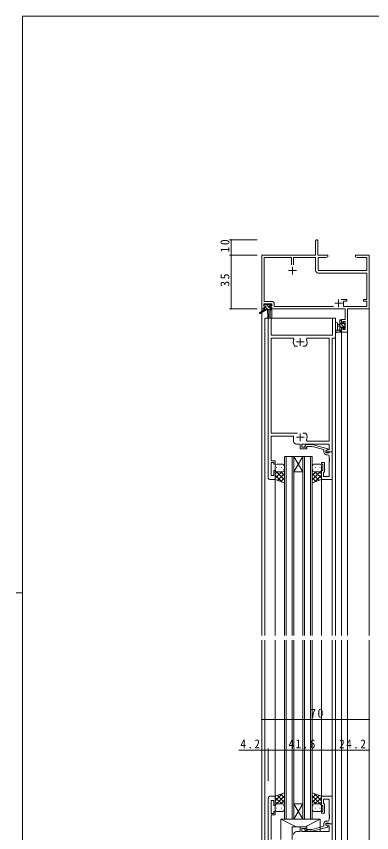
# Model space of a CAD drawing. Units: millimetres, scale not verified. Extents: x -841 to 292, y -594 to 212.
# Drawn here: x -841 to -610, y -323 to 208 of the extents above; entities that cross this region are included whole.
import ezdxf

# ---------------------------------------------------------------- set-up
doc = ezdxf.new("R2010")
doc.units = ezdxf.units.MM
doc.header["$LTSCALE"] = 2
for name, color, linetype, lineweight in [('0-1_YKK_ZWAK', 7, 'Continuous', 9), ('0-3_YKK_11', 7, 'Continuous', 9), ('0-4_YKK_12', 2, 'Continuous', 9), ('0-5_YKK_13', 4, 'Continuous', 9), ('0-6_YKK_D', 6, 'Continuous', 9)]:
    doc.layers.add(name, color=color, linetype=linetype, lineweight=lineweight)
doc.styles.add('ＭＳ ゴシック', font='')
doc.styles.get('ＭＳ ゴシック').set_extended_font_data('MS Gothic')

msp = doc.modelspace()

# ---------------------------------------------------------------- linework, layer by layer
at = {"layer": '0-1_YKK_ZWAK'}
for p, q in [((-837, -541.965), (-837, 208.035)), ((263, 208.035), (-837, 208.035)), ((-841, -166.965), (-837, -166.965))]:
    msp.add_line(p, q, dxfattribs=at)
at = {"layer": '0-3_YKK_11'}
for p, q in [((-646.2, 61.92), (-646.2, 52.67)), ((-644.7, 52.67), (-644.7, 61.92)), ((-681.2, 52.67), (-681.2, 17.67)), ((-646.2, 52.67), (-681.2, 52.67)), ((-679.57, 51.04), (-679.57, 22.6)), ((-661.85, 51.04), (-679.57, 51.04)), ((-661.85, 46.37), (-661.85, 51.04)), ((-661.85, 46.37), (-661.85, 51.04)), ((-638.2, 52.67), (-644.7, 52.67)), ((-644.57, 42.67), (-644.57, 51.04)), ((-644.57, 51.04), (-639.291, 51.04)), ((-611.2, 17.67), (-611.2, 52.67)), ((-663.7, 42.67), (-658.7, 42.67)), ((-661.2, 45.17), (-661.2, 40.17)), ((-612.83, 42.67), (-644.57, 42.67)), ((-612.83, 41.04), (-644.4, 41.04)), ((-679.57, 22.6), (-674.87, 22.6)), ((-633.7, 21.37), (-628.7, 21.37)), ((-631.2, 23.87), (-631.2, 18.87)), ((-679.9, 20.97), (-674.7, 20.97)), ((-674.7, 17.67), (-626.93, 17.67)), ((-673.07, 20.8), (-673.07, 19.3)), ((-673.07, 19.3), (-634.55, 19.3)), ((-627.9, 19.3), (-612.83, 19.3)), ((-626.93, 17.67), (-626.93, 10.77)), ((-625.3, 17.67), (-611.2, 17.67)), ((-625.3, 2.67), (-625.3, 17.67)), ((-677, 11.67), (-675.07, 11.67)), ((-677, -92.33), (-677, 11.67)), ((-675.07, 11.67), (-675.07, 0.67)), ((-635.13, 11.67), (-633.2, 11.67)), ((-635.13, 0.67), (-635.13, 11.67)), ((-633.2, 11.67), (-633.2, -1.33)), ((-675.07, 0.67), (-635.13, 0.67)), ((-675.07, -1.26), (-675.07, -63.13)), ((-660.751, -1.26), (-675.07, -1.26)), ((-660.296, -1.967), (-660.751, -1.26)), ((-658.7, -3.83), (-653.7, -3.83)), ((-656.2, -6.33), (-656.2, -1.33)), ((-651.649, -1.26), (-652.104, -1.967)), ((-637.33, -1.26), (-651.649, -1.26)), ((-637.33, -68.4), (-637.33, -1.26)), ((-635.4, -1.33), (-635.4, -75.33)), ((-633.2, -1.33), (-635.4, -1.33)), ((-659.647, -6.53), (-659.893, -6.402)), ((-657.95, -6.53), (-659.647, -6.53)), ((-652.753, -6.53), (-654.45, -6.53)), ((-652.507, -6.402), (-652.753, -6.53)), ((-675.07, -63.13), (-657.95, -63.13)), ((-656.2, -68.33), (-656.2, -63.33)), ((-654.45, -63.13), (-652.753, -63.13)), ((-654.45, -63.13), (-652.753, -63.13)), ((-652.753, -63.13), (-652.507, -63.259)), ((-675.07, -65.13), (-675.07, -74.372)), ((-660.5, -65.13), (-675.07, -65.13)), ((-660.5, -68.33), (-660.5, -65.13)), ((-658.7, -65.83), (-653.7, -65.83)), ((-652.104, -67.693), (-651.649, -68.4)), ((-651.649, -68.4), (-637.33, -68.4)), ((-656.1, -70.33), (-658.5, -70.33)), ((-656.1, -73.33), (-656.1, -70.33)), ((-651.9, -73.33), (-656.1, -73.33)), ((-655.1, -70.33), (-655.1, -72.33)), ((-637.33, -70.33), (-655.1, -70.33)), ((-655.1, -72.33), (-651.9, -72.33)), ((-653.024, -71.306), (-652.249, -70.53)), ((-652.249, -70.53), (-648.303, -70.53)), ((-651.751, -71.73), (-652.176, -72.154)), ((-651.9, -72.33), (-651.9, -73.33)), ((-648.461, -71.73), (-651.751, -71.73)), ((-640.7, -73.81), (-648.461, -71.73)), ((-648.303, -70.53), (-638.2, -73.237)), ((-640.7, -75.63), (-640.7, -73.81)), ((-638.2, -73.837), (-639.4, -74.53)), ((-639.4, -74.53), (-638.534, -74.03)), ((-638.534, -74.03), (-637.33, -74.03)), ((-638.2, -73.237), (-638.2, -73.837)), ((-637.33, -74.03), (-637.33, -70.33)), ((-675.07, -74.372), (-675.19, -74.555)), ((-675.19, -74.555), (-675.19, -75.105)), ((-675.19, -75.105), (-675.07, -75.288)), ((-675.07, -75.372), (-675.19, -75.555)), ((-675.19, -75.555), (-675.19, -76.105)), ((-675.19, -76.105), (-675.07, -76.289)), ((-675.07, -75.288), (-675.07, -75.372)), ((-675.07, -76.289), (-675.07, -81.13)), ((-639.4, -75.33), (-639.4, -74.53)), ((-639.4, -74.53), (-639.4, -75.83)), ((-635.4, -75.33), (-639.4, -75.33)), ((-639.4, -75.83), (-637.6, -75.83)), ((-638.33, -77.13), (-639.2, -77.13)), ((-637.6, -75.83), (-637.4, -75.63)), ((-637.4, -75.63), (-637.1, -75.33)), ((-637.33, -79.372), (-637.33, -78.13)), ((-637.21, -79.555), (-637.33, -79.372)), ((-637.21, -80.105), (-637.21, -79.555)), ((-637.1, -75.33), (-635.4, -75.33)), ((-635.4, -75.33), (-635.4, -93.33)), ((-675.07, -81.13), (-672.4, -81.13)), ((-675.07, -82.13), (-675.07, -90.63)), ((-673.4, -82.13), (-675.07, -82.13)), ((-673.4, -83.33), (-673.4, -82.13)), ((-672.4, -83.33), (-673.4, -83.33)), ((-672.4, -81.13), (-672.4, -83.33)), ((-642.4, -82.33), (-640.4, -82.33)), ((-642.4, -83.33), (-642.4, -82.33)), ((-641.4, -83.33), (-642.4, -83.33)), ((-641.4, -87.33), (-641.4, -83.33)), ((-640.4, -82.33), (-640.4, -88.13)), ((-637.33, -80.288), (-637.21, -80.105)), ((-637.33, -80.372), (-637.33, -80.288)), ((-637.21, -80.555), (-637.33, -80.372)), ((-637.33, -81.289), (-637.21, -81.105)), ((-637.33, -91.4), (-637.33, -81.289)), ((-637.21, -81.105), (-637.21, -80.555)), ((-673.4, -87.33), (-672.4, -87.33)), ((-673.4, -90.63), (-673.4, -87.33)), ((-672.4, -87.33), (-672.4, -93.33)), ((-642.4, -87.33), (-641.4, -87.33)), ((-642.4, -93.33), (-642.4, -87.33)), ((-640.9, -88.63), (-641.1, -88.83)), ((-641.1, -88.83), (-641.1, -91.4)), ((-640.4, -88.13), (-640.9, -88.63)), ((-672.4, -93.33), (-676, -93.33)), ((-675.07, -90.63), (-673.4, -90.63)), ((-635.4, -93.33), (-642.4, -93.33)), ((-641.1, -91.4), (-637.33, -91.4)), ((-677, -300.33), (-677, -404.33)), ((-672.4, -299.33), (-676, -299.33)), ((-675.07, -302.03), (-673.4, -302.03)), ((-675.07, -310.53), (-675.07, -302.03)), ((-673.4, -302.03), (-673.4, -305.33)), ((-672.4, -305.33), (-672.4, -299.33)), ((-642.4, -299.33), (-642.4, -305.33)), ((-635.4, -299.33), (-642.4, -299.33)), ((-641.1, -301.26), (-637.33, -301.26)), ((-641.1, -303.83), (-641.1, -301.26)), ((-637.33, -301.26), (-637.33, -311.372)), ((-635.4, -317.33), (-635.4, -299.33)), ((-673.4, -305.33), (-672.4, -305.33)), ((-642.4, -305.33), (-641.4, -305.33)), ((-641.4, -305.33), (-641.4, -309.33)), ((-640.9, -304.03), (-641.1, -303.83)), ((-640.4, -304.53), (-640.9, -304.03)), ((-640.4, -310.33), (-640.4, -304.53)), ((-673.4, -310.53), (-675.07, -310.53)), ((-675.07, -311.53), (-672.4, -311.53)), ((-675.07, -316.372), (-675.07, -311.53)), ((-673.4, -309.33), (-673.4, -310.53)), ((-672.4, -309.33), (-673.4, -309.33)), ((-672.4, -311.53), (-672.4, -309.33)), ((-642.4, -309.33), (-642.4, -310.33)), ((-641.4, -309.33), (-642.4, -309.33)), ((-642.4, -310.33), (-640.4, -310.33)), ((-637.33, -311.372), (-637.21, -311.555)), ((-637.21, -312.105), (-637.33, -312.288)), ((-637.33, -312.288), (-637.33, -312.372)), ((-637.33, -312.372), (-637.21, -312.555)), ((-637.21, -313.105), (-637.33, -313.288)), ((-637.33, -313.288), (-637.33, -314.53)), ((-637.21, -311.555), (-637.21, -312.105)), ((-637.21, -312.555), (-637.21, -313.105)), ((-675.19, -316.555), (-675.07, -316.372)), ((-675.19, -317.105), (-675.19, -316.555)), ((-675.07, -317.288), (-675.19, -317.105)), ((-675.19, -317.555), (-675.07, -317.372)), ((-675.19, -318.105), (-675.19, -317.555)), ((-675.07, -318.288), (-675.19, -318.105)), ((-675.07, -317.372), (-675.07, -317.288)), ((-675.07, -327.53), (-675.07, -318.288)), ((-640.7, -317.03), (-640.7, -318.851)), ((-639.4, -316.83), (-637.6, -316.83)), ((-639.4, -318.13), (-639.4, -316.83)), ((-639.4, -317.33), (-639.4, -318.13)), ((-635.4, -317.33), (-639.4, -317.33)), ((-639.4, -318.13), (-638.534, -318.63)), ((-638.2, -318.823), (-639.4, -318.13)), ((-638.33, -315.53), (-639.2, -315.53)), ((-638.534, -318.63), (-637.33, -318.63)), ((-637.6, -316.83), (-637.4, -317.03)), ((-637.4, -317.03), (-637.1, -317.33)), ((-637.33, -318.63), (-637.33, -322.33)), ((-637.1, -317.33), (-635.4, -317.33)), ((-635.4, -391.33), (-635.4, -317.33)), ((-656.1, -322.33), (-658.5, -322.33)), ((-656.1, -319.33), (-656.1, -322.33)), ((-651.9, -319.33), (-656.1, -319.33)), ((-655.1, -320.33), (-651.9, -320.33)), ((-655.1, -322.33), (-655.1, -320.33)), ((-637.33, -322.33), (-655.1, -322.33)), ((-653.024, -321.355), (-652.249, -322.13)), ((-652.249, -322.13), (-648.303, -322.13)), ((-651.751, -320.93), (-652.176, -320.506)), ((-651.9, -320.33), (-651.9, -319.33)), ((-648.461, -320.93), (-651.751, -320.93)), ((-640.7, -318.851), (-648.461, -320.93)), ((-648.303, -322.13), (-638.2, -319.423)), ((-638.2, -319.423), (-638.2, -318.823))]:
    msp.add_line(p, q, dxfattribs=at)
for points in [[(-646.2, 42.84), (-646.2, 51.04), (-660.55, 51.04), (-660.55, 46.37)], [(-639.291, 51.04), (-638.2, 51.67), (-638.2, 52.67)], [(-611.2, 52.67), (-614.742, 52.67), (-614.925, 52.55), (-615.475, 52.55), (-615.658, 52.67), (-615.742, 52.67), (-615.925, 52.55), (-616.475, 52.55), (-616.658, 52.67), (-620.2, 52.67), (-620.2, 51.67), (-619.109, 51.04), (-612.83, 51.04), (-612.83, 42.67)], [(-612.83, 19.3), (-612.83, 22.77), (-614.9, 22.77), (-614.9, 23.77), (-612.83, 23.77), (-612.83, 41.04)], [(-629.45, 23.77), (-625.9, 23.77), (-625.9, 22.77), (-627.9, 22.77), (-627.9, 19.3)], [(-681.2, 17.67), (-679.9, 17.67), (-679.9, 18.67), (-678.8, 18.67), (-678.8, 19.47), (-679.9, 19.47), (-679.9, 20.97)], [(-674.7, 20.97), (-674.7, 19.47), (-675.8, 19.47), (-675.8, 18.67), (-674.7, 18.67), (-674.7, 17.67)], [(-626.93, 10.77), (-629.2, 10.77), (-629.2, 8.47), (-628.4, 8.47), (-628.4, 9.57), (-626.93, 9.57), (-626.93, 4.3), (-628.4, 4.3), (-628.4, 5.47), (-629.2, 5.47), (-629.2, 2.67), (-625.3, 2.67)]]:
    msp.add_lwpolyline(points, dxfattribs=at)
for centre, radius, start, end in [((-645.45, 61.92), 0.75, 359.99998, 180), ((-644.4, 42.84), 1.8, 180, 269.99998), ((-674.87, 20.8), 1.8, 0, 89.99998), ((-656.2, -3.83), 4.5, 155.54362, 214.84991), ((-656.2, -3.83), 4.5, 325.15007, 24.45636), ((-656.2, -65.83), 4.5, 335.54362, 34.84991), ((-658.5, -68.33), 2, 180, 269.99998), ((-652.6, -71.73), 0.6, 134.99998, 315), ((-639.2, -75.63), 1.5, 180, 269.99998), ((-638.33, -78.13), 1, 0, 89.99998), ((-676, -92.33), 1, 180, 269.99998), ((-676, -300.33), 1, 90, 179.99998), ((-639.2, -317.03), 1.5, 90, 179.99998), ((-638.33, -314.53), 1, 270, 359.99998), ((-658.5, -324.33), 2, 90, 179.99998), ((-652.6, -320.93), 0.6, 44.99998, 225)]:
    msp.add_arc(centre, radius, start, end, dxfattribs=at)
at = {"layer": '0-4_YKK_12'}
for p, q in [((-681.2, 47.67), (-681.2, -194.83)), ((-611.2, 47.67), (-611.2, -194.83)), ((-674.7, 17.17), (-675.7, 17.17)), ((-675.7, 17.17), (-675.7, 11.67)), ((-674.7, 17.17), (-674.7, 11.67)), ((-679.2, 11.67), (-679.2, -194.83)), ((-679.2, 11.67), (-633.2, 11.67)), ((-633.2, 11.67), (-633.2, -194.83)), ((-629.2, 2.67), (-625.3, 2.67)), ((-629.2, 2.67), (-629.2, -194.83)), ((-625.3, 2.67), (-625.3, -194.83)), ((-666.4, -78.33), (-660.4, -78.33)), ((-666.4, -194.83), (-666.4, -78.33)), ((-665.4, -78.33), (-665.4, -194.83)), ((-661.4, -194.83), (-661.4, -78.33)), ((-654.4, -78.33), (-660.4, -88.33)), ((-660.4, -78.33), (-654.4, -88.33)), ((-660.4, -78.33), (-654.4, -78.33)), ((-660.4, -78.33), (-660.4, -194.83)), ((-654.4, -78.33), (-648.4, -78.33)), ((-654.4, -194.83), (-654.4, -78.33)), ((-653.4, -78.33), (-653.4, -194.83)), ((-649.4, -194.83), (-649.4, -78.33)), ((-648.4, -78.33), (-648.4, -194.83)), ((-660.4, -88.33), (-654.4, -88.33)), ((-672.4, -93.33), (-672.4, -194.83)), ((-642.4, -93.33), (-642.4, -194.83)), ((-635.4, -93.03), (-635.4, -194.83)), ((-681.2, -197.83), (-681.2, -437.33)), ((-679.2, -197.83), (-679.2, -404.33)), ((-672.4, -197.83), (-672.4, -299.33)), ((-666.4, -197.83), (-666.4, -314.33)), ((-665.4, -314.33), (-665.4, -197.83)), ((-661.4, -197.83), (-661.4, -314.33)), ((-660.4, -314.33), (-660.4, -197.83)), ((-654.4, -197.83), (-654.4, -314.33)), ((-653.4, -314.33), (-653.4, -197.83)), ((-649.4, -197.83), (-649.4, -314.33)), ((-648.4, -314.33), (-648.4, -197.83)), ((-642.4, -197.83), (-642.4, -299.33)), ((-635.4, -197.83), (-635.4, -299.63)), ((-633.2, -197.83), (-633.2, -404.33)), ((-629.2, -197.83), (-629.2, -384.33)), ((-625.3, -197.83), (-625.3, -384.33)), ((-611.2, -197.83), (-611.2, -437.33)), ((-654.4, -314.33), (-660.4, -304.33)), ((-660.4, -314.33), (-654.4, -304.33)), ((-660.4, -304.33), (-654.4, -304.33)), ((-666.4, -314.33), (-660.4, -314.33)), ((-660.4, -314.33), (-654.4, -314.33)), ((-654.4, -314.33), (-648.4, -314.33))]:
    msp.add_line(p, q, dxfattribs=at)
at = {"layer": '0-5_YKK_13'}
for p, q in [((-679.5, 17.37), (-682.567, 15.319)), ((-678, 17.37), (-682.245, 14.813)), ((-679.7, 19.87), (-679.7, 20.37)), ((-679.458, 19.575), (-679.694, 19.812)), ((-679.5, 18.07), (-679.5, 17.37)), ((-679.498, 17.37), (-679.5, 17.372)), ((-675.3, 17.37), (-679.5, 17.37)), ((-679.4, 20.67), (-678.9, 20.67)), ((-678.5, 19.57), (-679.4, 19.57)), ((-679.2, 18.37), (-678.5, 18.37)), ((-678.7, 20.47), (-676.6, 20.47)), ((-678.5, 18.37), (-678.5, 19.57)), ((-677.252, 17.37), (-678.5, 18.617)), ((-676.1, 18.462), (-678.107, 20.47)), ((-677.4, 17.37), (-677.298, 12.362)), ((-676.598, 17.37), (-676.698, 12.362)), ((-676.4, 20.67), (-675.8, 20.67)), ((-676.1, 19.109), (-676.1, 18.37)), ((-676.1, 18.37), (-675.3, 18.37)), ((-675.07, 19.677), (-676.062, 20.67)), ((-675.092, 17.454), (-676.007, 18.37)), ((-675.3, 19.57), (-675.639, 19.57)), ((-675.588, 20.582), (-675.088, 20.082)), ((-675, 18.07), (-675, 17.67)), ((-633.2, 8.396), (-633.2, 3.234)), ((-632, 8.396), (-631.997, 4.435)), ((-630.4, 7.568), (-631.544, 7.466)), ((-630.4, 6.368), (-631.544, 6.47)), ((-630.4, 2.668), (-630.4, 10.268)), ((-626.98, 5.264), (-630.4, 8.683)), ((-629.4, 5.438), (-630.4, 6.438)), ((-630.1, 10.568), (-629.5, 10.568)), ((-629.2, 9.728), (-630.04, 10.568)), ((-629.4, 9.468), (-629.4, 8.168)), ((-629.4, 8.168), (-628, 8.168)), ((-629.4, 5.768), (-629.4, 3.768)), ((-628.461, 5.768), (-629.4, 5.768)), ((-629.2, 10.268), (-629.2, 9.668)), ((-628, 8.168), (-628, 9.068)), ((-627.1, 7.629), (-628, 8.528)), ((-627.7, 9.368), (-627.2, 9.368)), ((-627.1, 8.368), (-627.1, 6.268)), ((-626.9, 9.068), (-626.9, 8.568)), ((-626.9, 6.068), (-626.9, 5.468)), ((-629.5, 2.668), (-632.18, 2.668)), ((-631.58, 3.868), (-630.4, 3.868)), ((-629.2, 2.993), (-630.4, 4.193)), ((-629.2, 3.568), (-629.2, 2.968)), ((-628, 4.968), (-628, 5.307)), ((-626.988, 5.256), (-627.488, 4.756)), ((-672.4, -87.33), (-672.4, -84.33)), ((-667.4, -83.33), (-671.4, -83.33)), ((-669.781, -84.166), (-669.981, -84.166)), ((-666.814, -84.166), (-666.951, -84.166)), ((-666.4, -87.33), (-666.4, -84.33)), ((-648.4, -87.33), (-648.4, -84.33)), ((-647.986, -84.166), (-647.849, -84.166)), ((-647.4, -83.33), (-643.4, -83.33)), ((-645.019, -84.166), (-644.819, -84.166)), ((-642.4, -87.33), (-642.4, -84.33)), ((-672.4, -93.33), (-672.4, -87.33)), ((-672.4, -87.593), (-672.35, -87.643)), ((-671.071, -88.33), (-672.4, -89.659)), ((-668.243, -88.33), (-672.4, -92.487)), ((-671.713, -88.28), (-666.4, -93.593)), ((-671.396, -85.581), (-671.596, -85.581)), ((-667.4, -88.33), (-671.4, -88.33)), ((-671.4, -88.33), (-667.4, -88.33)), ((-666.4, -89.316), (-670.937, -93.853)), ((-669.781, -86.996), (-669.981, -86.996)), ((-668.834, -88.33), (-666.4, -90.765)), ((-668.366, -85.581), (-668.566, -85.581)), ((-666.8, -86.996), (-666.951, -86.996)), ((-666.818, -87.518), (-666.8, -87.536)), ((-666.4, -95.473), (-666.4, -87.33)), ((-648.4, -95.473), (-648.4, -87.33)), ((-643.087, -88.28), (-648.4, -93.593)), ((-645.966, -88.33), (-648.4, -90.765)), ((-648.4, -89.316), (-643.863, -93.853)), ((-648, -86.996), (-647.849, -86.996)), ((-647.982, -87.518), (-648, -87.536)), ((-647.4, -88.33), (-643.4, -88.33)), ((-643.4, -88.33), (-647.4, -88.33)), ((-646.557, -88.33), (-642.4, -92.487)), ((-646.434, -85.581), (-646.234, -85.581)), ((-645.019, -86.996), (-644.819, -86.996)), ((-643.729, -88.33), (-642.4, -89.659)), ((-643.404, -85.581), (-643.204, -85.581)), ((-642.4, -87.593), (-642.45, -87.643)), ((-642.4, -93.33), (-642.4, -87.33)), ((-672.4, -90.422), (-667.875, -94.946)), ((-672.4, -93.25), (-672.275, -93.375)), ((-666.4, -95.473), (-672.4, -93.33)), ((-666.4, -92.144), (-668.853, -94.597)), ((-648.4, -92.144), (-645.947, -94.597)), ((-648.4, -95.473), (-642.4, -93.33)), ((-642.4, -90.422), (-646.925, -94.946)), ((-642.4, -93.25), (-642.525, -93.375)), ((-666.4, -297.187), (-672.4, -299.33)), ((-666.4, -297.187), (-666.4, -305.33)), ((-648.4, -297.187), (-648.4, -305.33)), ((-648.4, -297.187), (-642.4, -299.33)), ((-672.4, -302.239), (-667.875, -297.714)), ((-672.4, -299.411), (-672.275, -299.286)), ((-672.4, -299.33), (-672.4, -305.33)), ((-668.243, -304.33), (-672.4, -300.173)), ((-671.713, -304.381), (-666.4, -299.067)), ((-666.4, -303.345), (-670.937, -298.808)), ((-666.4, -300.516), (-668.853, -298.063)), ((-668.834, -304.33), (-666.4, -301.896)), ((-648.4, -300.516), (-645.947, -298.063)), ((-648.4, -303.345), (-643.863, -298.808)), ((-643.087, -304.381), (-648.4, -299.067)), ((-645.966, -304.33), (-648.4, -301.896)), ((-642.4, -302.239), (-646.925, -297.714)), ((-646.557, -304.33), (-642.4, -300.173)), ((-642.4, -299.411), (-642.525, -299.286)), ((-642.4, -299.33), (-642.4, -305.33)), ((-671.071, -304.33), (-672.4, -303.002)), ((-672.4, -305.067), (-672.35, -305.017)), ((-672.4, -305.33), (-672.4, -308.33)), ((-671.396, -307.079), (-671.596, -307.079)), ((-667.4, -304.33), (-671.4, -304.33)), ((-671.4, -304.33), (-667.4, -304.33)), ((-669.781, -305.664), (-669.981, -305.664)), ((-668.366, -307.079), (-668.566, -307.079)), ((-666.8, -305.664), (-666.951, -305.664)), ((-666.818, -305.142), (-666.8, -305.124)), ((-666.4, -305.33), (-666.4, -308.33)), ((-648.4, -305.33), (-648.4, -308.33)), ((-647.982, -305.142), (-648, -305.124)), ((-648, -305.664), (-647.849, -305.664)), ((-647.4, -304.33), (-643.4, -304.33)), ((-643.4, -304.33), (-647.4, -304.33)), ((-646.434, -307.079), (-646.234, -307.079)), ((-645.019, -305.664), (-644.819, -305.664)), ((-643.729, -304.33), (-642.4, -303.002)), ((-643.404, -307.079), (-643.204, -307.079)), ((-642.4, -305.067), (-642.45, -305.017)), ((-642.4, -305.33), (-642.4, -308.33)), ((-667.4, -309.33), (-671.4, -309.33)), ((-669.781, -308.494), (-669.981, -308.494)), ((-666.814, -308.494), (-666.951, -308.494)), ((-647.986, -308.494), (-647.849, -308.494)), ((-647.4, -309.33), (-643.4, -309.33)), ((-645.019, -308.494), (-644.819, -308.494)), ((-668.7, -314.33), (-658.892, -319.33)), ((-668.7, -314.33), (-643.2, -314.33)), ((-668.7, -314.33), (-668.7, -327.53)), ((-652.859, -319.33), (-643.2, -314.33)), ((-643.2, -314.33), (-643.2, -322.33)), ((-661.4, -319.33), (-661.4, -327.53)), ((-651.9, -322.33), (-643.2, -322.33))]:
    msp.add_line(p, q, dxfattribs=at)
msp.add_lwpolyline([(-661.4, -319.33), (-651.9, -319.33), (-651.9, -322.33)], dxfattribs=at)
for centre, radius, start, end in [((-679.4, 20.37), 0.3, 90, 180), ((-679.4, 19.87), 0.3, 180, 270), ((-679.2, 18.07), 0.3, 90, 180), ((-678.9, 20.47), 0.2, 0, 90), ((-676.4, 20.47), 0.2, 90, 180), ((-676.1, 19.57), 0.25, 33.05573, 236.94426), ((-676.4, 19.109), 0.3, 0, 56.94426), ((-675.639, 19.87), 0.3, 213.05573, 270), ((-675.8, 20.37), 0.3, 45, 90), ((-675.3, 19.87), 0.3, 270, 45), ((-675.3, 18.07), 0.3, 0, 90), ((-675.3, 17.67), 0.3, 270, 0), ((-682.4, 15.07), 0.3, 123.76904, 301.06146), ((-676.998, 12.368), 0.3, 181.16962, 358.85538), ((-632.6, 8.396), 0.6, 0.04022, 180.04022), ((-631.5, 6.968), 0.5, 95.09206, 264.90793), ((-630.1, 10.268), 0.3, 90, 180), ((-629.5, 10.268), 0.3, 0, 90), ((-629.4, 9.668), 0.2, 270, 0), ((-628.461, 6.068), 0.3, 270, 326.94426), ((-628, 5.768), 0.25, 303.05573, 146.94426), ((-627.7, 9.068), 0.3, 90, 180), ((-627.7, 5.307), 0.3, 123.05573, 180), ((-627.2, 9.068), 0.3, 0, 90), ((-627.1, 8.568), 0.2, 270, 0), ((-627.1, 6.068), 0.2, 0, 90), ((-627.2, 5.468), 0.3, 314.99998, 0), ((-632.9, 3.234), 0.3, 180, 229.47121), ((-633.29, 2.778), 0.3, 349.47121, 49.47121), ((-632.7, 2.668), 0.3, 169.47121, 330), ((-632.18, 2.368), 0.3, 90, 150), ((-632.1, 3.868), 0.3, 109.18974, 330), ((-632.297, 4.435), 0.3, 289.18974, 0.04022), ((-631.58, 3.568), 0.3, 90, 150), ((-629.5, 2.968), 0.3, 270, 0), ((-629.4, 3.568), 0.2, 0, 90), ((-627.7, 4.968), 0.3, 180, 314.99998), ((-671.4, -84.33), 1, 90, 180), ((-667.4, -84.33), 1, 0, 90), ((-647.4, -84.33), 1, 90, 180), ((-643.4, -84.33), 1, 0, 90), ((-671.4, -87.33), 1, 180, 270), ((-671.4, -87.33), 1, 180.00009, 270), ((-667.4, -87.33), 1, 270, 0), ((-647.4, -87.33), 1, 180, 270), ((-643.4, -87.33), 1, 270, 0), ((-643.4, -87.33), 1, 270, 359.99989), ((-671.4, -305.33), 1, 90, 180), ((-671.4, -305.33), 1, 90, 179.99989), ((-667.4, -305.33), 1, 0, 90), ((-647.4, -305.33), 1, 90, 180), ((-643.4, -305.33), 1, 0, 90), ((-643.4, -305.33), 1, 0.00009, 90), ((-671.4, -308.33), 1, 180, 270), ((-667.4, -308.33), 1, 270, 0), ((-647.4, -308.33), 1, 180, 270), ((-643.4, -308.33), 1, 270, 0)]:
    msp.add_arc(centre, radius, start, end, dxfattribs=at)
at = {"layer": '0-6_YKK_D'}
for p, q in [((-684.2, 62.67), (-702.2, 62.67)), ((-701.2, 52.67), (-701.2, 62.67)), ((-684.2, 52.67), (-702.2, 52.67)), ((-684.2, 52.67), (-702.2, 52.67)), ((-701.2, 52.67), (-701.2, 17.67)), ((-684.2, 17.67), (-702.2, 17.67)), ((-681.2, -289.33), (-681.2, -248.33)), ((-681.2, -249.33), (-611.2, -249.33)), ((-611.2, -289.33), (-611.2, -248.33)), ((-681.2, -269.33), (-696.1, -269.33)), ((-681.2, -289.33), (-681.2, -268.33)), ((-677, -269.33), (-681.2, -269.33)), ((-677, -289.33), (-677, -268.33)), ((-677, -289.33), (-677, -268.33)), ((-677, -269.33), (-635.4, -269.33)), ((-635.4, -289.33), (-635.4, -268.33)), ((-635.4, -289.33), (-635.4, -268.33)), ((-635.4, -269.33), (-611.2, -269.33)), ((-611.2, -289.33), (-611.2, -268.33))]:
    msp.add_line(p, q, dxfattribs=at)
for centre, start, end in [((-701.2, 62.67), 90, 270), ((-701.2, 62.67), 270, 90), ((-701.2, 52.67), 90, 270), ((-701.2, 52.67), 90, 270), ((-701.2, 52.67), 270, 90), ((-701.2, 52.67), 270, 90), ((-701.2, 17.67), 90, 270), ((-701.2, 17.67), 270, 90), ((-681.2, -249.33), 0, 180), ((-681.2, -249.33), 180, 0), ((-611.2, -249.33), 0, 180), ((-611.2, -249.33), 180, 0), ((-681.2, -269.33), 0, 180), ((-681.2, -269.33), 180, 0), ((-677, -269.33), 0, 180), ((-677, -269.33), 0, 180), ((-677, -269.33), 180, 0), ((-677, -269.33), 180, 0), ((-635.4, -269.33), 0, 180), ((-635.4, -269.33), 0, 180), ((-635.4, -269.33), 180, 0), ((-635.4, -269.33), 180, 0), ((-611.2, -269.33), 0, 180), ((-611.2, -269.33), 180, 0)]:
    msp.add_arc(centre, 0.106, start, end, dxfattribs=at)

# ---------------------------------------------------------------- texts
at = {"layer": '0-6_YKK_D', "color": 7, "char_height": 5.865, "attachment_point": 7, "rotation": 90, "style": 'ＭＳ ゴシック'}
for s, insert in [('\\T1.27;\\W0.95;10', (-702.2, 54.368)), ('\\T1.27;\\W0.95;35', (-702.2, 32.1))]:
    msp.add_mtext(s, dxfattribs=dict(at, insert=insert))
at = {"layer": '0-6_YKK_D', "color": 7, "char_height": 5.865, "attachment_point": 7, "style": 'ＭＳ ゴシック'}
for s, insert in [('\\T1.27;\\W0.95;70', (-649.72, -248.33)), ('\\T1.27;\\W0.9;4.2', (-695.1, -268.33)), ('\\T1.28;\\W0.9;41.6', (-663.72, -268.33)), ('\\T1.28;\\W0.9;24.2', (-630.82, -268.33))]:
    msp.add_mtext(s, dxfattribs=dict(at, insert=insert))

doc.saveas('drawing.dxf')
